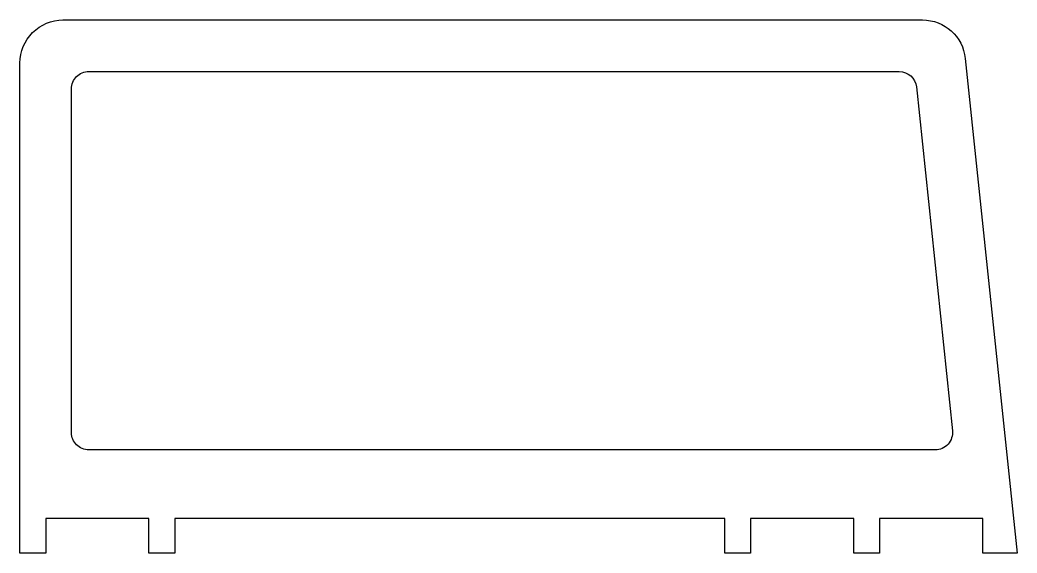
# Model space of a CAD drawing. Extents: x 137.7 to 195.7, y 213 to 244.
import ezdxf

# ---------------------------------------------------------------- set-up
doc = ezdxf.new("R2010")
doc.units = 0
doc.layers.get('0').update_dxf_attribs({"linetype": 'CONTINUOUS'})

msp = doc.modelspace()

# ---------------------------------------------------------------- linework, layer by layer
for points in [[(178.72, 214.953), (146.72, 214.953), (146.72, 212.953), (145.22, 212.953), (145.22, 214.953), (139.22, 214.953), (139.22, 212.953), (137.72, 212.953), (137.72, 241.453, -0.414214), (140.22, 243.953), (190.22, 243.953, -0.383955), (192.706, 241.713), (195.72, 212.953), (193.72, 212.953), (193.72, 214.953), (187.72, 214.953), (187.72, 212.953), (186.22, 212.953), (186.22, 214.953), (180.22, 214.953), (180.22, 212.953), (178.72, 212.953)], [(141.72, 218.953, -0.414214), (140.72, 219.953), (140.72, 239.953, -0.414214), (141.72, 240.953), (188.869, 240.953, -0.383955), (189.863, 240.057), (191.959, 220.057, -0.445133), (190.964, 218.953)]]:
    msp.add_lwpolyline(points, format="xyb", close=True)

doc.saveas('drawing.dxf')
